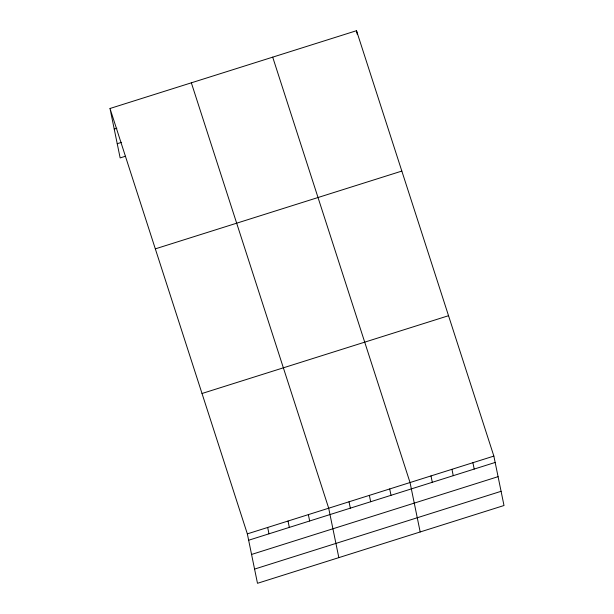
<?xml version="1.0" encoding="UTF-8"?>
<svg xmlns="http://www.w3.org/2000/svg" width="614" height="614" viewBox="0 0 614 614"><rect width="100%" height="100%" fill="white"/><g stroke="black" fill="none" stroke-linecap="round" stroke-linejoin="round"><path stroke-width="0.92" d="M109.998 108.486L356.511 30.7L493.856 456.087L504.002 505.514L257.489 583.3L247.342 533.873L109.998 108.486L120.144 157.913L125.448 156.24M114.227 129.063L116.875 128.226M117.228 143.707L121.649 142.31M155.319 248.862L401.832 171.076M202.021 393.49L448.527 315.711M247.342 533.873L493.856 456.087M248.647 540.236L495.16 462.457M251.563 554.45L498.077 476.664M254.572 569.086L501.085 491.307M272.7 57.148L410.037 482.535L420.183 531.962M191.345 82.813L328.69 508.2L338.836 557.635M472.903 462.695L474.208 469.065M451.95 469.311L453.255 475.681M356.511 30.7L357.256 34.338M430.99 475.919L432.302 482.289M389.706 488.951L391.011 495.321M369.367 495.368L370.672 501.738M349.028 501.784L350.333 508.154M308.351 514.616L309.663 520.987M288.02 521.033L289.324 527.403M267.681 527.449L268.986 533.819"/></g></svg>
